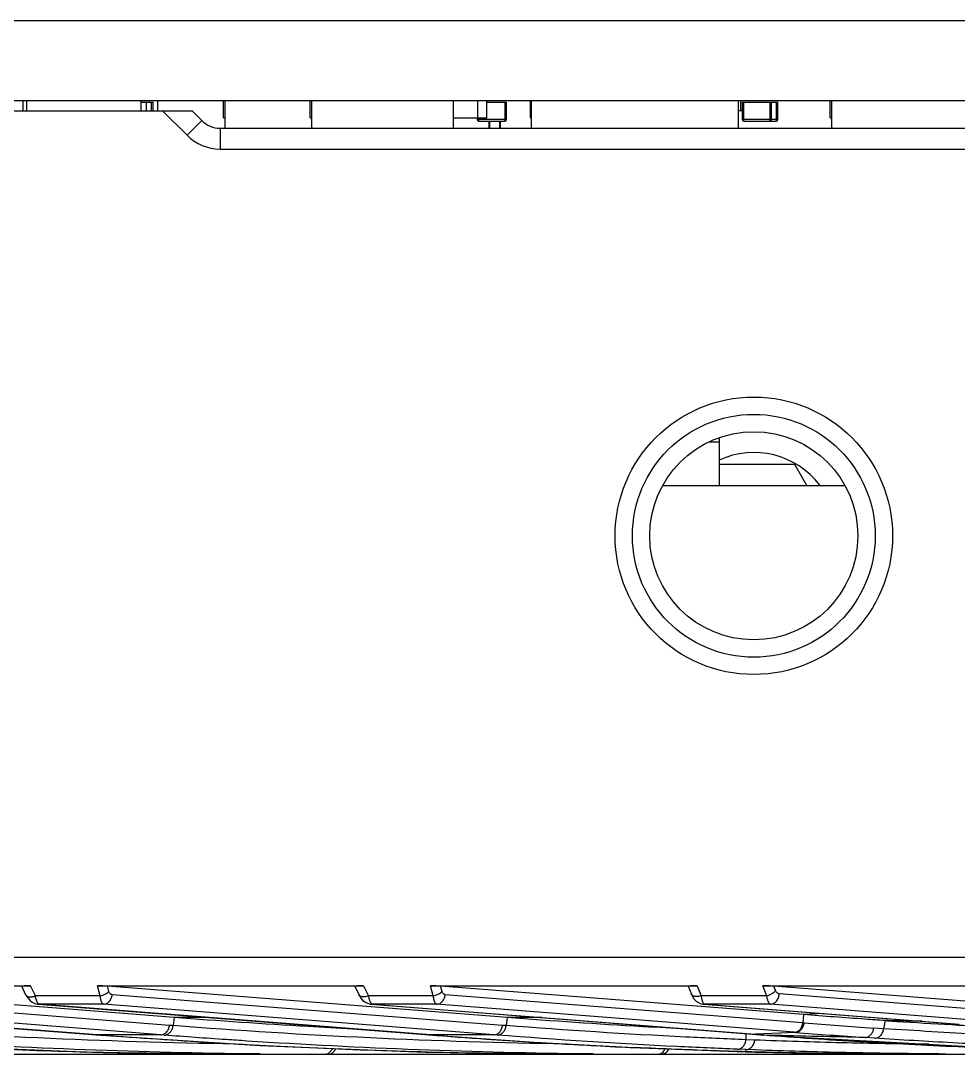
# Model space of a CAD drawing. Header units: millimetres. Extents: x 1409 to 26878, y 589 to 5187.
# Drawn here: x 2263.5 to 2290.54, y 1125.62 to 1155.42 of the extents above; entities that cross this region are included whole.
import ezdxf

# ---------------------------------------------------------------- set-up
doc = ezdxf.new("R2010")
doc.units = ezdxf.units.MM
doc.layers.add('02___PRT_ALL_AXES', color=7, linetype='Continuous')

msp = doc.modelspace()

# ---------------------------------------------------------------- linework, layer by layer
at = {"color": 7, "linetype": 'Continuous'}
for p, q in [((2338.1459, 1155.4197), (1738.1459, 1155.4197)), ((1738.1459, 1153.1197), (2338.1459, 1153.1197)), ((2263.5777, 1152.8197), (2263.5777, 1153.1197)), ((2263.6794, 1152.8197), (2263.6794, 1153.1197)), ((2266.9814, 1152.8197), (2266.9814, 1153.1197)), ((2266.9814, 1153.0697), (2267.3213, 1153.0697)), ((2267.1213, 1153.0697), (2267.1213, 1152.8197)), ((2267.2713, 1153.0697), (2267.2713, 1152.8197)), ((2267.3142, 1153.0949), (2267.3142, 1153.1197)), ((2267.3213, 1152.8197), (2267.3213, 1153.0697)), ((2267.4568, 1152.8197), (2267.4568, 1153.1197)), ((2269.3493, 1152.6197), (2269.3493, 1153.1197)), ((2269.4001, 1152.3197), (2269.4001, 1153.1197)), ((2271.8493, 1152.6197), (2271.8493, 1153.1197)), ((2271.9001, 1152.3197), (2271.9001, 1153.1197)), ((2275.9895, 1152.3197), (2275.9895, 1153.1197)), ((2276.6842, 1152.6197), (2276.6842, 1153.1197)), ((2276.9454, 1152.6197), (2276.9454, 1153.1197)), ((2276.9454, 1153.0697), (2277.5144, 1153.0697)), ((2277.4644, 1153.0697), (2277.4644, 1152.5197)), ((2277.5144, 1152.5697), (2277.5144, 1153.0697)), ((2278.2081, 1152.6197), (2278.2081, 1153.1197)), ((2278.2335, 1152.3197), (2278.2335, 1153.1197)), ((2284.2025, 1152.3197), (2284.2025, 1153.1197)), ((2284.2623, 1153.1197), (2284.2623, 1152.8197)), ((2284.3098, 1153.0697), (2285.3398, 1153.0697)), ((2284.3098, 1153.0697), (2284.3098, 1152.5697)), ((2284.3598, 1152.5197), (2284.3598, 1153.0697)), ((2285.1098, 1153.0697), (2285.1098, 1152.5197)), ((2285.1598, 1152.5697), (2285.1598, 1153.0697)), ((2285.2898, 1153.0697), (2285.2898, 1152.5197)), ((2285.3398, 1152.5697), (2285.3398, 1153.0697)), ((2286.8493, 1152.6197), (2286.8493, 1153.1197)), ((2286.9001, 1152.3197), (2286.9001, 1153.1197)), ((2257.8459, 1152.8197), (2268.4459, 1152.8197)), ((2267.5974, 1152.8197), (2268.302, 1152.1151)), ((2268.4459, 1152.8197), (2268.7262, 1152.5394)), ((2284.3098, 1152.8197), (2284.2025, 1152.8197)), ((2268.7262, 1152.5394), (2268.302, 1152.1151)), ((2269.3493, 1152.6197), (2269.4001, 1152.6197)), ((2271.8493, 1152.6197), (2271.9001, 1152.6197)), ((2275.9895, 1152.6197), (2276.9454, 1152.6197)), ((2276.6644, 1152.6197), (2276.6644, 1152.5697)), ((2277.5144, 1152.5697), (2276.6644, 1152.5697)), ((2276.7144, 1152.5197), (2276.7144, 1152.6197)), ((2276.7144, 1152.5197), (2277.4644, 1152.5197)), ((2277.0075, 1152.5197), (2277.0075, 1152.3197)), ((2277.0368, 1152.3197), (2277.0368, 1152.5197)), ((2277.3123, 1152.5197), (2277.3123, 1152.3197)), ((2277.3416, 1152.3197), (2277.3416, 1152.5197)), ((2278.2081, 1152.6197), (2278.2335, 1152.6197)), ((2285.3398, 1152.5697), (2284.3098, 1152.5697)), ((2284.3598, 1152.5197), (2285.2898, 1152.5197)), ((2286.8493, 1152.6197), (2286.9001, 1152.6197)), ((2269.2566, 1152.3197), (2294.9645, 1152.3197)), ((2269.2566, 1152.3197), (2269.2566, 1151.7197)), ((2269.2566, 1151.7197), (2294.9645, 1151.7197)), ((2283.6459, 1143.2697), (2283.3488, 1143.2697)), ((2283.6459, 1143.3929), (2283.6459, 1142.0197)), ((2285.8295, 1142.6197), (2283.6459, 1142.6197)), ((2286.1759, 1142.0197), (2285.8295, 1142.6197)), ((2282.0248, 1142.0197), (2287.267, 1142.0197)), ((1773.6016, 1128.4197), (2302.6902, 1128.4197)), ((2256.1128, 1127.5947), (2263.7876, 1127.5947)), ((2267.93, 1126.6811), (2256.4036, 1127.5858)), ((2267.7964, 1126.4553), (2256.54, 1127.3387)), ((2263.6583, 1127.3299), (2263.5363, 1127.5807)), ((2263.9281, 1127.3057), (2263.7876, 1127.5947)), ((2265.7169, 1127.5947), (2273.3917, 1127.5947)), ((2265.7992, 1127.3057), (2265.7169, 1127.5947)), ((2277.5341, 1126.6811), (2266.0077, 1127.5858)), ((2266.0507, 1127.4349), (2266.0077, 1127.5858)), ((2277.4005, 1126.4553), (2266.1441, 1127.3387)), ((2273.1404, 1127.5807), (2273.2623, 1127.3299)), ((2273.3917, 1127.5947), (2273.5322, 1127.3057)), ((2275.3209, 1127.5947), (2283.0126, 1127.5947)), ((2275.4033, 1127.3057), (2275.3209, 1127.5947)), ((2286.0798, 1126.7642), (2275.6118, 1127.5858)), ((2275.6547, 1127.4349), (2275.6118, 1127.5858)), ((2286.0604, 1126.5294), (2275.7482, 1127.3387)), ((2282.7567, 1127.58), (2282.8442, 1127.3531)), ((2282.8442, 1127.3531), (2282.8442, 1127.3531)), ((2283.0126, 1127.5947), (2283.1241, 1127.3057)), ((2284.9097, 1127.5947), (2292.5998, 1127.5947)), ((2285.0212, 1127.3057), (2284.9097, 1127.5947)), ((2291.9465, 1127.0575), (2285.2264, 1127.585)), ((2285.2742, 1127.461), (2285.2264, 1127.585)), ((2291.9783, 1126.8467), (2285.3769, 1127.3648)), ((2254.4122, 1127.0658), (2265.5668, 1126.1903)), ((2265.5903, 1126.1898), (2254.4358, 1127.0652)), ((2267.545, 1126.1818), (2256.2886, 1127.0652)), ((2265.7992, 1127.3057), (2263.9281, 1127.3057)), ((2264.0163, 1127.0658), (2275.1709, 1126.1903)), ((2264.0164, 1127.0658), (2264.0398, 1127.0652)), ((2265.8927, 1127.0652), (2264.0398, 1127.0652)), ((2275.1943, 1126.1898), (2264.0398, 1127.0652)), ((2277.149, 1126.1818), (2265.8927, 1127.0652)), ((2275.4033, 1127.3057), (2273.5322, 1127.3057)), ((2273.6439, 1127.0652), (2273.6204, 1127.0658)), ((2273.6204, 1127.0658), (2284.6893, 1126.197)), ((2273.6204, 1127.0658), (2273.6204, 1127.0658)), ((2275.4967, 1127.0652), (2273.6439, 1127.0652)), ((2273.6439, 1127.0652), (2284.7253, 1126.1955)), ((2285.8089, 1126.2559), (2275.4967, 1127.0652)), ((2285.0212, 1127.3057), (2283.1241, 1127.3057)), ((2283.2033, 1127.0658), (2283.2032, 1127.0658)), ((2283.2267, 1127.0652), (2283.2033, 1127.0658)), ((2283.2033, 1127.0658), (2290.543, 1126.4897)), ((2285.1239, 1127.0652), (2283.2267, 1127.0652)), ((2283.2267, 1127.0652), (2290.5665, 1126.4892)), ((2291.7253, 1126.5471), (2285.1239, 1127.0652)), ((2286.0798, 1126.7642), (2286.0604, 1126.5294)), ((2286.6697, 1126.7937), (2286.0798, 1126.7642)), ((2267.8982, 1126.4473), (2267.7964, 1126.4553)), ((2267.93, 1126.6811), (2267.8982, 1126.4473)), ((2268.9169, 1126.6811), (2267.93, 1126.6811)), ((2277.5023, 1126.4473), (2277.4005, 1126.4553)), ((2277.5341, 1126.6811), (2277.5023, 1126.4473)), ((2278.521, 1126.6811), (2277.5341, 1126.6811)), ((2286.0961, 1126.5266), (2286.0604, 1126.5294)), ((2288.4364, 1126.5924), (2288.3888, 1126.3591)), ((2265.5668, 1126.1903), (2265.5903, 1126.1898)), ((2265.5668, 1126.1903), (2265.6687, 1126.1823)), ((2265.6688, 1126.1836), (2265.5903, 1126.1898)), ((2265.6687, 1126.1823), (2265.6921, 1126.1818)), ((2265.6921, 1126.1818), (2265.6688, 1126.1836)), ((2265.6921, 1126.1818), (2265.6688, 1126.1836)), ((2267.545, 1126.1818), (2265.6921, 1126.1818)), ((2265.8709, 1126.1691), (2265.6921, 1126.1818)), ((2265.8709, 1126.1678), (2265.6921, 1126.1818)), ((2267.6468, 1126.1738), (2267.545, 1126.1818)), ((2275.1709, 1126.1903), (2275.1943, 1126.1898)), ((2275.1709, 1126.1903), (2275.2727, 1126.1823)), ((2275.2728, 1126.1836), (2275.1943, 1126.1898)), ((2275.2727, 1126.1823), (2275.2962, 1126.1818)), ((2275.2962, 1126.1818), (2275.2728, 1126.1836)), ((2275.2962, 1126.1818), (2275.2728, 1126.1836)), ((2277.149, 1126.1818), (2275.2962, 1126.1818)), ((2277.2508, 1126.1738), (2277.149, 1126.1818)), ((2284.4185, 1126.2183), (2284.4185, 1126.0396)), ((2284.7128, 1126.1965), (2284.6893, 1126.197)), ((2284.6893, 1126.197), (2284.741, 1126.193)), ((2285.8446, 1126.2531), (2284.7128, 1126.1965)), ((2284.7487, 1126.1937), (2284.7252, 1126.1942)), ((2284.7253, 1126.1955), (2284.7487, 1126.1937)), ((2284.7487, 1126.1937), (2284.7835, 1126.1909)), ((2284.7835, 1126.1909), (2284.83, 1126.1873)), ((2284.8184, 1126.1882), (2284.8532, 1126.1855)), ((2284.8532, 1126.1855), (2284.8299, 1126.186)), ((2284.8532, 1126.1855), (2284.9394, 1126.1788)), ((2284.9394, 1126.1788), (2285.0254, 1126.1722)), ((2285.0254, 1126.1722), (2285.1113, 1126.1656)), ((2285.0254, 1126.1722), (2285.0882, 1126.1674)), ((2285.1113, 1126.1656), (2285.0881, 1126.1661)), ((2285.0881, 1126.1661), (2291.7191, 1125.7957)), ((2285.0882, 1126.1674), (2285.1113, 1126.1656)), ((2285.8446, 1126.2531), (2285.8089, 1126.2559)), ((2288.3888, 1126.3591), (2288.1023, 1126.3786)), ((2270.5793, 1125.8653), (2270.0383, 1125.896)), ((2270.5792, 1125.8636), (2270.0383, 1125.8923)), ((2284.6703, 1126.0297), (2284.4185, 1126.0396)), ((2288.1384, 1126.0856), (2287.8519, 1126.1051)), ((1779.3889, 1125.6197), (2296.878, 1125.6197)), ((2265.4166, 1125.6898), (2265.8812, 1125.6795)), ((2265.4166, 1125.688), (2265.8811, 1125.6759)), ((2270.3092, 1125.6197), (2270.309, 1125.6197)), ((2270.4115, 1125.6314), (2270.3091, 1125.632)), ((2270.4115, 1125.6291), (2270.3091, 1125.6302)), ((2270.3092, 1125.6197), (2270.4115, 1125.6197)), ((2275.246, 1125.6827), (2275.0368, 1125.6893)), ((2275.246, 1125.682), (2275.0368, 1125.6876)), ((2280.0156, 1125.6314), (2279.9131, 1125.632)), ((2280.0156, 1125.6291), (2279.9131, 1125.6302)), ((2279.9131, 1125.6197), (2279.9132, 1125.6197)), ((2280.0155, 1125.6197), (2279.9132, 1125.6197)), ((2284.4185, 1125.756), (2284.1668, 1125.7659)), ((2284.4185, 1125.6938), (2284.41, 1125.6941)), ((2284.4185, 1125.6938), (2284.41, 1125.694)), ((2284.41, 1125.6938), (2284.4185, 1125.6938)), ((2284.6516, 1125.7471), (2284.4185, 1125.756)), ((2284.4185, 1125.6938), (2284.4185, 1125.756)), ((2284.5083, 1125.6912), (2284.4185, 1125.6938)), ((2284.5983, 1125.6887), (2284.5083, 1125.6912)), ((2284.6885, 1125.6863), (2284.5983, 1125.6887)), ((2284.6804, 1125.6865), (2284.5983, 1125.6887)), ((2284.6826, 1125.746), (2284.6516, 1125.7471)), ((2284.6826, 1125.746), (2284.6516, 1125.7471)), ((2284.6804, 1125.6864), (2284.6885, 1125.6863)), ((2284.7192, 1125.6855), (2284.6885, 1125.6863)), ((2284.7192, 1125.6855), (2284.6885, 1125.6863)), ((2286.3, 1125.6507), (2286.2259, 1125.652)), ((2286.3, 1125.6506), (2286.2259, 1125.6519)), ((2288.0872, 1125.6278), (2288.0491, 1125.6281)), ((2288.0872, 1125.6277), (2288.0491, 1125.628)), ((2289.9839, 1125.6299), (2289.9082, 1125.6305)), ((2289.9839, 1125.6298), (2289.9082, 1125.6305)), ((2290.1847, 1125.6197), (2289.9841, 1125.6198))]:
    msp.add_line(p, q, dxfattribs=at)
for points in [[(2282.8442, 1127.3531), (2282.8739, 1127.2892), (2282.9174, 1127.2234), (2282.9707, 1127.1666), (2283.0326, 1127.1209), (2283.1011, 1127.0881), (2283.1735, 1127.0693), (2283.2032, 1127.0658)], [(2263.6583, 1127.3299), (2263.7083, 1127.2464), (2263.7685, 1127.1783), (2263.8379, 1127.125), (2263.9124, 1127.0886), (2263.9899, 1127.0688), (2264.0163, 1127.0658)], [(2273.2623, 1127.3299), (2273.3078, 1127.2528), (2273.3647, 1127.1858), (2273.4317, 1127.1315), (2273.5066, 1127.0924), (2273.5859, 1127.0701), (2273.6204, 1127.0658)], [(2256.0646, 1126.1823), (2260.7911, 1125.8726), (2265.5735, 1125.6836), (2270.309, 1125.6197)], [(2265.6687, 1126.1823), (2270.3996, 1125.8724), (2275.182, 1125.6835), (2279.9131, 1125.6197)], [(2275.2727, 1126.1823), (2278.3024, 1125.9697), (2281.3822, 1125.8051), (2284.41, 1125.6938)], [(2284.741, 1126.193), (2284.8099, 1126.1876), (2284.8299, 1126.186)], [(2284.8299, 1126.186), (2284.9006, 1126.1806), (2285.0206, 1126.1713), (2285.0881, 1126.1661)], [(2284.41, 1125.6938), (2284.4851, 1125.6917), (2284.6092, 1125.6883), (2284.6804, 1125.6864)], [(2284.6804, 1125.6864), (2286.2652, 1125.6511), (2288.0671, 1125.6279), (2289.9841, 1125.6198)]]:
    msp.add_lwpolyline(points, dxfattribs=at)
for radius in [4, 3.5]:
    msp.add_circle((2284.6459, 1140.5697), radius, dxfattribs=at)
for centre, radius, start, end in [((2269.2566, 1153.0697), 0.75, 225, 270), ((2276.7144, 1152.5697), 0.05, 180, 270), ((2277.4644, 1152.5697), 0.05, 270, 0), ((2284.3598, 1152.5697), 0.05, 180, 270), ((2285.1098, 1152.5697), 0.05, 270, 0), ((2285.2898, 1152.5697), 0.05, 270, 0), ((2269.2566, 1153.0697), 1.35, 225, 270), ((2284.6459, 1140.5697), 2.4, 37.39557, 114.65412), ((2302.7878, 1339.2017), 213.3292, 265.512369, 266.052675), ((2289.6621, 1309.109), 183.4905, 265.509587, 266.023069), ((2302.5427, 1339.0445), 213.4456, 265.513099, 266.053387), ((2289.6502, 1308.9379), 183.3189, 266.023056, 266.401353), ((2289.6393, 1308.7601), 183.1408, 266.401282, 267.004271), ((2289.632, 1308.6215), 183.002, 267.004272, 267.367245), ((2272.2644, 1308.2452), 182.6255, 269.418691, 269.999993), ((2281.8684, 1308.2452), 182.6255, 269.418691, 269.999993), ((2292.0536, 1372.9384), 247.3173, 269.520503, 269.650696)]:
    msp.add_arc(centre, radius, start, end, dxfattribs=at)
for centre, major_axis, ratio, start_param, end_param in [((2263.8719, 1127.5766), (0.3357, -0.0046), 0.0521338, 1.8253393, 3.1678032), ((2265.7663, 1127.5766), (0.3127, -0.0029), 0.0570923, 0.6893178, 1.7299453), ((2273.476, 1127.5766), (0.3357, -0.0046), 0.0521338, 1.8253393, 3.1678032), ((2275.3703, 1127.5766), (0.3127, -0.0029), 0.0570923, 0.6893178, 1.7299453), ((2283.0795, 1127.5766), (0.3229, -0.0038), 0.054774, 1.7800705, 3.163447), ((2284.9766, 1127.5766), (0.3229, -0.0038), 0.054774, 0.6868716, 1.7800705)]:
    msp.add_ellipse(centre, major_axis=major_axis, ratio=ratio, start_param=start_param, end_param=end_param, dxfattribs=at)
for points, knots in [([(2265.7992, 1127.3057), (2265.8246, 1127.311), (2265.8742, 1127.3248), (2265.9432, 1127.3541), (2265.9946, 1127.385), (2266.0292, 1127.4128), (2266.044, 1127.4274), (2266.0507, 1127.4349)], [0, 0, 0, 0, 0.2713561, 0.5365232, 0.7827218, 0.8955198, 1, 1, 1, 1]), ([(2265.8927, 1127.0652), (2265.9081, 1127.0657), (2265.9392, 1127.0701), (2265.9839, 1127.0865), (2266.0255, 1127.1121), (2266.0626, 1127.146), (2266.094, 1127.187), (2266.1273, 1127.2498), (2266.1407, 1127.3029), (2266.1441, 1127.3387)], [0, 0, 0, 0, 0.1144829, 0.2311504, 0.3509996, 0.4746166, 0.6020338, 0.7327983, 1, 1, 1, 1]), ([(2266.1441, 1127.3387), (2266.1393, 1127.3391), (2266.1295, 1127.3408), (2266.1153, 1127.346), (2266.1017, 1127.354), (2266.0839, 1127.369), (2266.0646, 1127.3956), (2266.0546, 1127.4209), (2266.0507, 1127.4349)], [0, 0, 0, 0, 0.1027853, 0.2077075, 0.3171788, 0.4335556, 0.6940328, 1, 1, 1, 1]), ([(2275.4033, 1127.3057), (2275.4287, 1127.311), (2275.4783, 1127.3248), (2275.5473, 1127.3541), (2275.5987, 1127.385), (2275.6332, 1127.4128), (2275.6481, 1127.4274), (2275.6547, 1127.4349)], [0, 0, 0, 0, 0.2713561, 0.5365232, 0.7827218, 0.8955198, 1, 1, 1, 1]), ([(2275.4967, 1127.0652), (2275.5122, 1127.0657), (2275.5433, 1127.0701), (2275.588, 1127.0865), (2275.6296, 1127.1121), (2275.6667, 1127.146), (2275.6981, 1127.187), (2275.7314, 1127.2498), (2275.7447, 1127.3029), (2275.7482, 1127.3387)], [0, 0, 0, 0, 0.1144829, 0.2311504, 0.3509996, 0.4746166, 0.6020338, 0.7327983, 1, 1, 1, 1]), ([(2275.7482, 1127.3387), (2275.7433, 1127.3391), (2275.7335, 1127.3408), (2275.7193, 1127.346), (2275.7057, 1127.354), (2275.688, 1127.369), (2275.6687, 1127.3956), (2275.6587, 1127.4209), (2275.6547, 1127.4349)], [0, 0, 0, 0, 0.1027853, 0.2077075, 0.3171788, 0.4335556, 0.6940328, 1, 1, 1, 1]), ([(2283.1241, 1127.3057), (2283.108, 1127.3011), (2283.076, 1127.2936), (2283.0287, 1127.2869), (2282.9842, 1127.2853), (2282.9437, 1127.2889), (2282.9084, 1127.2975), (2282.8792, 1127.311), (2282.8602, 1127.3268), (2282.8496, 1127.3413), (2282.8457, 1127.3491), (2282.8442, 1127.3531)], [0, 0, 0, 0, 0.1648151, 0.3220325, 0.4683428, 0.6014199, 0.7198248, 0.8236852, 0.9153014, 0.9581298, 1, 1, 1, 1]), ([(2285.0212, 1127.3057), (2285.0474, 1127.3131), (2285.0984, 1127.3313), (2285.1686, 1127.3675), (2285.22, 1127.4042), (2285.2538, 1127.4362), (2285.268, 1127.4527), (2285.2742, 1127.461)], [0, 0, 0, 0, 0.2709425, 0.5370597, 0.7838766, 0.896393, 1, 1, 1, 1]), ([(2285.1239, 1127.0652), (2285.1402, 1127.0657), (2285.1732, 1127.0706), (2285.2204, 1127.0889), (2285.2639, 1127.1175), (2285.3154, 1127.1683), (2285.3621, 1127.2511), (2285.376, 1127.3266), (2285.3769, 1127.3648)], [0, 0, 0, 0, 0.1141402, 0.2306656, 0.3506475, 0.4746547, 0.732873, 1, 1, 1, 1]), ([(2285.3769, 1127.3648), (2285.3719, 1127.3652), (2285.3618, 1127.367), (2285.3416, 1127.3743), (2285.3171, 1127.3913), (2285.2921, 1127.4218), (2285.2796, 1127.447), (2285.2742, 1127.461)], [0, 0, 0, 0, 0.101473, 0.2063082, 0.4335234, 0.695781, 1, 1, 1, 1]), ([(2263.6583, 1127.3299), (2263.6618, 1127.3226), (2263.6721, 1127.3087), (2263.6945, 1127.2931), (2263.7231, 1127.2825), (2263.7572, 1127.2771), (2263.7958, 1127.2767), (2263.8381, 1127.2813), (2263.8828, 1127.2909), (2263.9129, 1127.3003), (2263.9281, 1127.3057)], [0, 0, 0, 0, 0.0836624, 0.1745918, 0.2778567, 0.3958403, 0.5287873, 0.6754045, 0.8335225, 1, 1, 1, 1]), ([(2263.9607, 1127.1798), (2263.9541, 1127.1989), (2263.9419, 1127.2406), (2263.9325, 1127.283), (2263.9281, 1127.3057)], [0, 0, 0, 0, 0.4671462, 1, 1, 1, 1]), ([(2263.9986, 1127.0992), (2263.995, 1127.1043), (2263.9881, 1127.1157), (2263.9746, 1127.1423), (2263.9661, 1127.1642), (2263.9607, 1127.1798)], [0, 0, 0, 0, 0.210138, 0.4470232, 1, 1, 1, 1]), ([(2264.0398, 1127.0652), (2264.0362, 1127.0659), (2264.0288, 1127.0687), (2264.0183, 1127.0759), (2264.008, 1127.0863), (2264.0017, 1127.0946), (2263.9986, 1127.0992)], [0, 0, 0, 0, 0.2007922, 0.4288731, 0.6934836, 1, 1, 1, 1]), ([(2265.8927, 1127.0652), (2265.8901, 1127.0657), (2265.8847, 1127.0675), (2265.8771, 1127.0718), (2265.8698, 1127.078), (2265.8596, 1127.0892), (2265.8478, 1127.1079), (2265.8353, 1127.1359), (2265.824, 1127.1703), (2265.814, 1127.2106), (2265.8055, 1127.2563), (2265.8011, 1127.2887), (2265.7992, 1127.3057)], [0, 0, 0, 0, 0.0298144, 0.061938, 0.0974187, 0.13702, 0.2303778, 0.3443349, 0.4792829, 0.6345473, 0.8088359, 1, 1, 1, 1]), ([(2273.5322, 1127.3057), (2273.517, 1127.3003), (2273.4869, 1127.2909), (2273.4421, 1127.2813), (2273.3999, 1127.2767), (2273.3613, 1127.2771), (2273.3272, 1127.2825), (2273.2986, 1127.2931), (2273.2762, 1127.3087), (2273.2659, 1127.3226), (2273.2623, 1127.3299)], [0, 0, 0, 0, 0.1664774, 0.3245954, 0.4712126, 0.6041596, 0.7221433, 0.8254082, 0.9163375, 1, 1, 1, 1]), ([(2273.5322, 1127.3057), (2273.5363, 1127.2842), (2273.5452, 1127.244), (2273.5566, 1127.2043), (2273.5627, 1127.1859)], [0, 0, 0, 0, 0.5304633, 1, 1, 1, 1]), ([(2273.5627, 1127.1859), (2273.5671, 1127.1728), (2273.5761, 1127.1486), (2273.5913, 1127.1164), (2273.6071, 1127.0916), (2273.6193, 1127.0787), (2273.6255, 1127.074)], [0, 0, 0, 0, 0.3216224, 0.5954161, 0.8206543, 1, 1, 1, 1]), ([(2273.6255, 1127.074), (2273.627, 1127.0729), (2273.6326, 1127.069), (2273.639, 1127.0662), (2273.6439, 1127.0652)], [0, 0, 0, 0, 0.2727598, 1, 1, 1, 1]), ([(2275.4967, 1127.0652), (2275.4941, 1127.0657), (2275.4888, 1127.0675), (2275.4812, 1127.0718), (2275.4738, 1127.078), (2275.4637, 1127.0892), (2275.4519, 1127.1079), (2275.4394, 1127.1359), (2275.428, 1127.1703), (2275.4181, 1127.2106), (2275.4096, 1127.2563), (2275.4052, 1127.2887), (2275.4033, 1127.3057)], [0, 0, 0, 0, 0.0298144, 0.061938, 0.0974187, 0.13702, 0.2303778, 0.3443349, 0.4792829, 0.6345473, 0.8088359, 1, 1, 1, 1]), ([(2283.1241, 1127.3057), (2283.1274, 1127.2843), (2283.1347, 1127.2441), (2283.1444, 1127.2044), (2283.1499, 1127.1861)], [0, 0, 0, 0, 0.5309545, 1, 1, 1, 1]), ([(2283.1499, 1127.1861), (2283.1538, 1127.1729), (2283.1617, 1127.1487), (2283.1758, 1127.1166), (2283.1907, 1127.0917), (2283.2023, 1127.0788), (2283.2084, 1127.0741)], [0, 0, 0, 0, 0.3225947, 0.596465, 0.8211899, 1, 1, 1, 1]), ([(2283.2084, 1127.0741), (2283.2112, 1127.0719), (2283.217, 1127.0681), (2283.2236, 1127.0658), (2283.2267, 1127.0652)], [0, 0, 0, 0, 0.5260554, 1, 1, 1, 1]), ([(2285.1239, 1127.0652), (2285.1184, 1127.0663), (2285.1102, 1127.0702), (2285.1006, 1127.078), (2285.09, 1127.0892), (2285.0775, 1127.108), (2285.064, 1127.136), (2285.0513, 1127.1703), (2285.0398, 1127.2106), (2285.0295, 1127.2563), (2285.0238, 1127.2887), (2285.0212, 1127.3057)], [0, 0, 0, 0, 0.0616632, 0.0974091, 0.1373523, 0.2314341, 0.345932, 0.4810807, 0.6361394, 0.8098132, 1, 1, 1, 1]), ([(2288.4364, 1126.5924), (2288.24, 1126.6056), (2287.4542, 1126.6596), (2286.6688, 1126.718), (2286.0798, 1126.7642)], [0, 0, 0, 0, 0.2499474, 1, 1, 1, 1]), ([(2269.7118, 1125.9151), (2267.8078, 1125.9443), (2263.9984, 1126.0623), (2260.1946, 1126.2992), (2258.2941, 1126.4473)], [0, 0, 0, 0, 0.499741, 1, 1, 1, 1]), ([(2267.545, 1126.1818), (2267.5604, 1126.1823), (2267.5915, 1126.1867), (2267.6362, 1126.203), (2267.6778, 1126.2286), (2267.7149, 1126.2625), (2267.7463, 1126.3036), (2267.7796, 1126.3663), (2267.793, 1126.4194), (2267.7964, 1126.4553)], [0, 0, 0, 0, 0.1144829, 0.2311504, 0.3509997, 0.4746167, 0.6020338, 0.7327983, 1, 1, 1, 1]), ([(2267.6468, 1126.1738), (2267.6622, 1126.1743), (2267.6933, 1126.1787), (2267.738, 1126.195), (2267.7796, 1126.2206), (2267.8167, 1126.2545), (2267.8481, 1126.2956), (2267.8814, 1126.3583), (2267.8948, 1126.4115), (2267.8982, 1126.4473)], [0, 0, 0, 0, 0.1144849, 0.2311505, 0.3509958, 0.4746088, 0.6020233, 0.7327879, 1, 1, 1, 1]), ([(2279.2618, 1125.9159), (2277.3668, 1125.9456), (2273.5755, 1126.0639), (2269.7897, 1126.2999), (2267.8982, 1126.4473)], [0, 0, 0, 0, 0.4997414, 1, 1, 1, 1]), ([(2273.0813, 1126.3497), (2272.6519, 1126.3713), (2270.9337, 1126.4636), (2269.2168, 1126.5802), (2267.93, 1126.6811)], [0, 0, 0, 0, 0.2498873, 1, 1, 1, 1]), ([(2277.149, 1126.1818), (2277.1645, 1126.1823), (2277.1956, 1126.1867), (2277.2403, 1126.203), (2277.2819, 1126.2286), (2277.319, 1126.2625), (2277.3504, 1126.3036), (2277.3836, 1126.3663), (2277.397, 1126.4194), (2277.4005, 1126.4553)], [0, 0, 0, 0, 0.1144829, 0.2311504, 0.3509997, 0.4746167, 0.6020338, 0.7327983, 1, 1, 1, 1]), ([(2277.2508, 1126.1738), (2277.2663, 1126.1743), (2277.2974, 1126.1787), (2277.3421, 1126.195), (2277.3837, 1126.2206), (2277.4208, 1126.2545), (2277.4522, 1126.2956), (2277.4855, 1126.3583), (2277.4988, 1126.4115), (2277.5023, 1126.4473)], [0, 0, 0, 0, 0.1144849, 0.2311505, 0.3509958, 0.4746088, 0.6020233, 0.7327879, 1, 1, 1, 1]), ([(2284.4185, 1126.0396), (2283.8419, 1126.0627), (2281.5347, 1126.1659), (2279.2295, 1126.3127), (2277.5023, 1126.4473)], [0, 0, 0, 0, 0.2498649, 1, 1, 1, 1]), ([(2282.7464, 1126.3467), (2282.3119, 1126.3683), (2280.5733, 1126.4612), (2278.8361, 1126.579), (2277.5341, 1126.6811)], [0, 0, 0, 0, 0.249886, 1, 1, 1, 1]), ([(2285.8089, 1126.2559), (2285.8243, 1126.2564), (2285.8555, 1126.2608), (2285.9002, 1126.2771), (2285.9418, 1126.3027), (2285.9789, 1126.3366), (2286.0103, 1126.3777), (2286.0435, 1126.4404), (2286.0569, 1126.4935), (2286.0604, 1126.5294)], [0, 0, 0, 0, 0.1144829, 0.2311504, 0.3509997, 0.4746167, 0.6020338, 0.7327983, 1, 1, 1, 1]), ([(2285.8446, 1126.2531), (2285.86, 1126.2536), (2285.8911, 1126.258), (2285.9358, 1126.2743), (2285.9774, 1126.2999), (2286.0145, 1126.3338), (2286.046, 1126.3749), (2286.0792, 1126.4376), (2286.0926, 1126.4907), (2286.0961, 1126.5266)], [0, 0, 0, 0, 0.1144832, 0.231151, 0.3510003, 0.4746174, 0.6020345, 0.7327988, 1, 1, 1, 1]), ([(2288.4364, 1126.5924), (2288.6118, 1126.5806), (2289.3133, 1126.5345), (2290.0152, 1126.493), (2290.5416, 1126.4644)], [0, 0, 0, 0, 0.2500543, 1, 1, 1, 1]), ([(2289.5035, 1126.571), (2289.4149, 1126.5727), (2289.0592, 1126.5797), (2288.7035, 1126.5869), (2288.4364, 1126.5924)], [0, 0, 0, 0, 0.2492078, 1, 1, 1, 1]), ([(2290.5416, 1126.4644), (2290.6358, 1126.4593), (2291.0126, 1126.4392), (2291.3895, 1126.4203), (2291.6722, 1126.4068)], [0, 0, 0, 0, 0.2500233, 1, 1, 1, 1]), ([(2270.0383, 1125.8923), (2269.6909, 1125.9113), (2268.301, 1125.9913), (2266.912, 1126.0871), (2265.8709, 1126.1678)], [0, 0, 0, 0, 0.2499045, 1, 1, 1, 1]), ([(2270.0256, 1126.0039), (2269.8273, 1126.0167), (2269.0341, 1126.0695), (2268.2412, 1126.1275), (2267.6468, 1126.1738)], [0, 0, 0, 0, 0.2499399, 1, 1, 1, 1]), ([(2284.1668, 1125.7659), (2283.5902, 1125.7889), (2281.2831, 1125.8922), (2278.978, 1126.0391), (2277.2508, 1126.1738)], [0, 0, 0, 0, 0.2498647, 1, 1, 1, 1]), ([(2285.1113, 1126.1656), (2286.0418, 1126.0943), (2287.9034, 1125.9686), (2290.6979, 1125.8284), (2293.4929, 1125.7337), (2295.3565, 1125.6975), (2296.2883, 1125.6849)], [0, 0, 0, 0, 0.2502149, 0.5002458, 0.7501546, 1, 1, 1, 1]), ([(2287.8519, 1126.1051), (2287.3972, 1126.1146), (2286.4836, 1126.1342), (2285.5701, 1126.155), (2285.1113, 1126.1656)], [0, 0, 0, 0, 0.4977059, 1, 1, 1, 1]), ([(2287.8519, 1126.1051), (2287.8673, 1126.1056), (2287.8984, 1126.11), (2287.943, 1126.1264), (2287.9845, 1126.152), (2288.0214, 1126.1859), (2288.0527, 1126.227), (2288.0857, 1126.2897), (2288.099, 1126.3428), (2288.1023, 1126.3786)], [0, 0, 0, 0, 0.1145373, 0.231209, 0.3510267, 0.4745958, 0.601969, 0.7327128, 1, 1, 1, 1]), ([(2288.1384, 1126.0856), (2288.1538, 1126.0861), (2288.1849, 1126.0905), (2288.2295, 1126.1069), (2288.271, 1126.1325), (2288.308, 1126.1664), (2288.3392, 1126.2075), (2288.3722, 1126.2702), (2288.3854, 1126.3233), (2288.3888, 1126.3591)], [0, 0, 0, 0, 0.1145468, 0.2312162, 0.3510245, 0.4745822, 0.6019468, 0.7326885, 1, 1, 1, 1]), ([(2293.9488, 1126.0795), (2293.0218, 1126.1112), (2291.1675, 1126.1887), (2289.3148, 1126.2969), (2288.3888, 1126.3591)], [0, 0, 0, 0, 0.4998526, 1, 1, 1, 1]), ([(2270.3091, 1125.6302), (2268.6605, 1125.6478), (2265.3625, 1125.7278), (2262.0679, 1125.897), (2260.4215, 1126.0039)], [0, 0, 0, 0, 0.4998179, 1, 1, 1, 1]), ([(2260.9908, 1125.8628), (2261.3595, 1125.8437), (2262.8342, 1125.7721), (2264.3098, 1125.7183), (2265.4166, 1125.688)], [0, 0, 0, 0, 0.2500692, 1, 1, 1, 1]), ([(2279.9131, 1125.6302), (2278.2646, 1125.6478), (2274.9666, 1125.7278), (2271.672, 1125.897), (2270.0256, 1126.0039)], [0, 0, 0, 0, 0.4998179, 1, 1, 1, 1]), ([(2275.0368, 1125.6876), (2274.6652, 1125.6977), (2273.1789, 1125.7428), (2271.6931, 1125.806), (2270.5792, 1125.8636)], [0, 0, 0, 0, 0.2499415, 1, 1, 1, 1]), ([(2284.1668, 1125.7659), (2284.1823, 1125.7661), (2284.2137, 1125.7701), (2284.2588, 1125.786), (2284.3006, 1125.8115), (2284.3379, 1125.8454), (2284.3694, 1125.8866), (2284.394, 1125.9338), (2284.4111, 1125.9853), (2284.417, 1126.0214), (2284.4185, 1126.0396)], [0, 0, 0, 0, 0.1146222, 0.2311361, 0.3506563, 0.4738978, 0.6010083, 0.7316235, 0.865001, 1, 1, 1, 1]), ([(2284.4185, 1125.756), (2284.4341, 1125.7562), (2284.4654, 1125.7602), (2284.5105, 1125.7761), (2284.5524, 1125.8015), (2284.5897, 1125.8354), (2284.6212, 1125.8767), (2284.6458, 1125.9239), (2284.6628, 1125.9754), (2284.6687, 1126.0115), (2284.6703, 1126.0297)], [0, 0, 0, 0, 0.1146319, 0.2311446, 0.3506569, 0.4738885, 0.6009913, 0.7316042, 0.8649871, 1, 1, 1, 1]), ([(2289.6922, 1125.9089), (2289.2737, 1125.9134), (2288.4366, 1125.9248), (2286.7624, 1125.9587), (2285.507, 1125.9974), (2284.6703, 1126.0297)], [0, 0, 0, 0, 0.2499616, 0.4999424, 1, 1, 1, 1]), ([(2306.0989, 1125.7207), (2305.3503, 1125.7088), (2303.8531, 1125.6912), (2301.6073, 1125.6814), (2299.3617, 1125.6886), (2297.1163, 1125.7153), (2294.8712, 1125.765), (2292.6263, 1125.8409), (2290.3817, 1125.9454), (2288.8861, 1126.0353), (2288.1384, 1126.0856)], [0, 0, 0, 0, 0.1249988, 0.2499787, 0.3749428, 0.4999004, 0.6248667, 0.7498595, 0.8748974, 1, 1, 1, 1]), ([(2265.8811, 1125.6759), (2266.2501, 1125.6667), (2267.7259, 1125.6346), (2269.2021, 1125.6203), (2270.3092, 1125.6197)], [0, 0, 0, 0, 0.2500259, 1, 1, 1, 1]), ([(2272.2643, 1125.6197), (2272.2762, 1125.6197), (2272.2999, 1125.6217), (2272.3348, 1125.6305), (2272.3682, 1125.6451), (2272.4105, 1125.6719), (2272.4564, 1125.7184), (2272.4821, 1125.7645), (2272.4922, 1125.7892)], [0, 0, 0, 0, 0.1178446, 0.236696, 0.3572288, 0.4801779, 0.7341703, 1, 1, 1, 1]), ([(2272.3666, 1125.6197), (2272.3783, 1125.6197), (2272.4018, 1125.6216), (2272.4362, 1125.6303), (2272.4693, 1125.6444), (2272.5111, 1125.6706), (2272.5568, 1125.716), (2272.5826, 1125.7611), (2272.5928, 1125.7853)], [0, 0, 0, 0, 0.1179674, 0.2369224, 0.3575179, 0.4804781, 0.7343651, 1, 1, 1, 1]), ([(2279.9132, 1125.6197), (2279.5243, 1125.6199), (2277.9684, 1125.6258), (2276.4125, 1125.6515), (2275.246, 1125.682)], [0, 0, 0, 0, 0.2499834, 1, 1, 1, 1]), ([(2284.41, 1125.694), (2284.1446, 1125.7016), (2283.083, 1125.7342), (2282.0218, 1125.776), (2281.226, 1125.8126)], [0, 0, 0, 0, 0.2499591, 1, 1, 1, 1]), ([(2281.8684, 1125.6197), (2281.8798, 1125.6197), (2281.9028, 1125.6216), (2281.9364, 1125.6298), (2281.9689, 1125.6434), (2282.01, 1125.6684), (2282.0552, 1125.7119), (2282.0813, 1125.7554), (2282.0918, 1125.7787)], [0, 0, 0, 0, 0.1181747, 0.2373051, 0.3580086, 0.4809898, 0.7347027, 1, 1, 1, 1]), ([(2281.9707, 1125.6197), (2281.982, 1125.6197), (2282.0046, 1125.6215), (2282.0379, 1125.6295), (2282.07, 1125.6428), (2282.1107, 1125.6672), (2282.1557, 1125.7098), (2282.1819, 1125.7523), (2282.1925, 1125.7752)], [0, 0, 0, 0, 0.1182901, 0.2375187, 0.3582836, 0.4812784, 0.7348967, 1, 1, 1, 1]), ([(2289.9082, 1125.6305), (2289.4727, 1125.6342), (2288.6017, 1125.6443), (2286.8596, 1125.6759), (2285.5533, 1125.7137), (2284.6826, 1125.746)], [0, 0, 0, 0, 0.2499557, 0.4999344, 1, 1, 1, 1]), ([(2286.2259, 1125.6519), (2286.1003, 1125.6542), (2285.5981, 1125.6637), (2285.0959, 1125.6754), (2284.7192, 1125.6855)], [0, 0, 0, 0, 0.2499851, 1, 1, 1, 1]), ([(2288.0491, 1125.628), (2287.9033, 1125.6293), (2287.3203, 1125.6348), (2286.7372, 1125.6429), (2286.3, 1125.6506)], [0, 0, 0, 0, 0.2499889, 1, 1, 1, 1]), ([(2289.9841, 1125.6198), (2289.826, 1125.6199), (2289.1937, 1125.6207), (2288.5614, 1125.6238), (2288.0872, 1125.6277)], [0, 0, 0, 0, 0.2499938, 1, 1, 1, 1])]:
    msp.add_open_spline(points, degree=3, knots=knots, dxfattribs=at)
at = {"layer": '02___PRT_ALL_AXES', "color": 7, "linetype": 'Continuous'}
msp.add_circle((2284.6459, 1140.5697), 3, dxfattribs=at)

doc.saveas('drawing.dxf')
